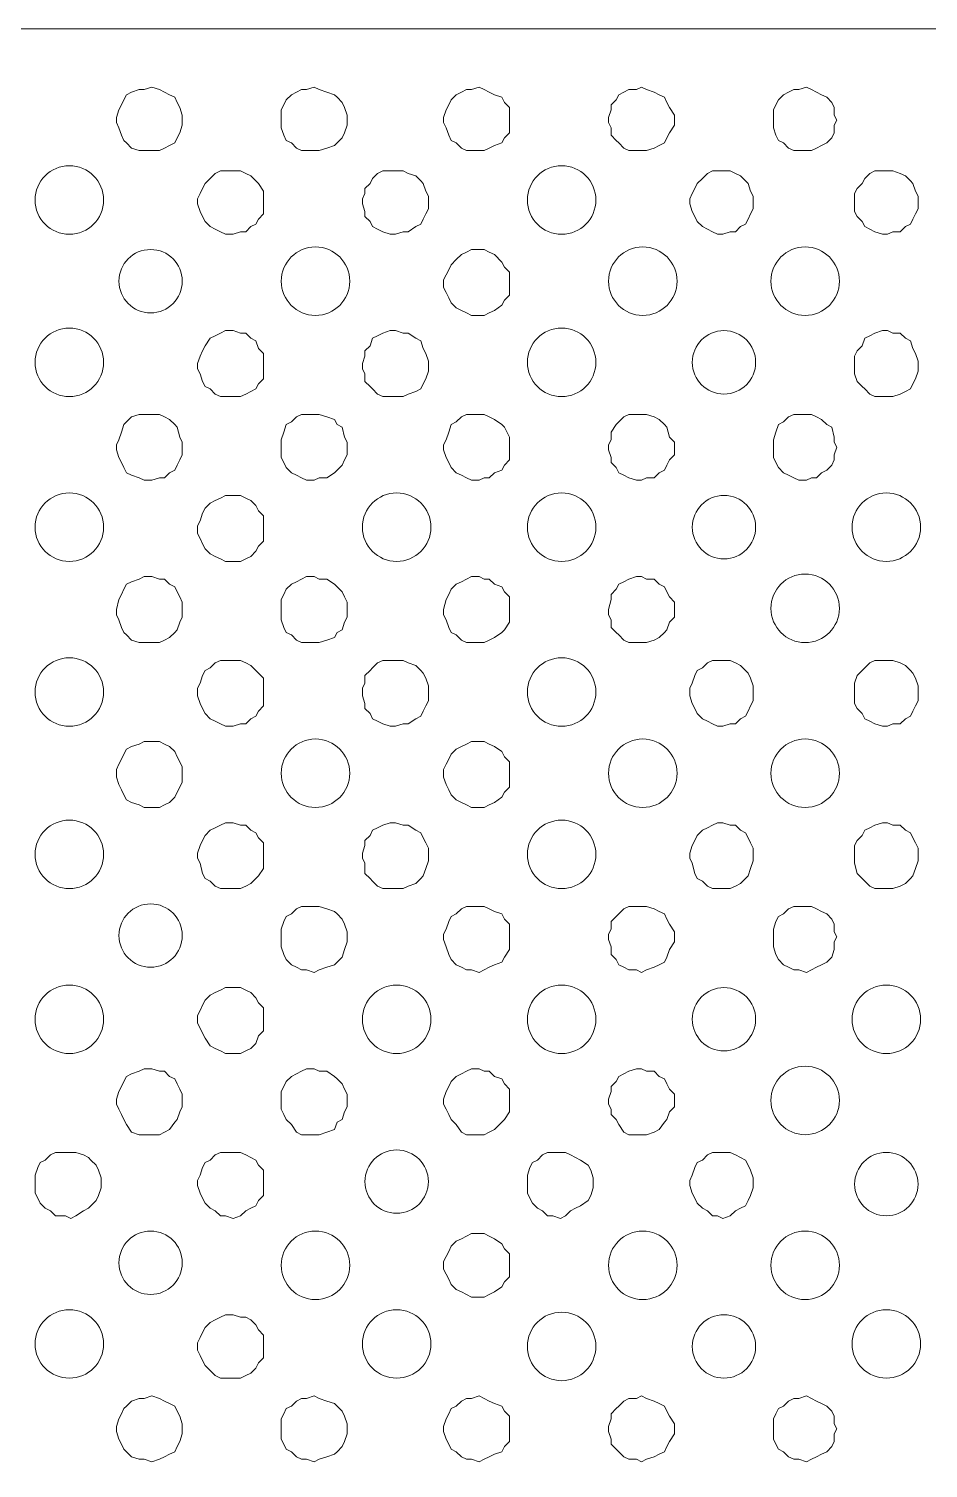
# Model space of a CAD drawing. Header units: inches. Extents: x 0.13 to 4.47, y 0.19 to 3.07.
# Drawn here: x 0.7766 to 0.9412, y 1.0475 to 1.311 of the extents above; entities that cross this region are included whole.
import ezdxf

# ---------------------------------------------------------------- set-up
doc = ezdxf.new("R2010")
doc.units = ezdxf.units.IN
doc.header["$MEASUREMENT"] = 0
doc.layers.add('PDF_PDF5_PDF12_PDF11_PROYECCION 2', color=7, linetype='Continuous')

msp = doc.modelspace()

# ---------------------------------------------------------------- linework, layer by layer
at = {"layer": 'PDF_PDF5_PDF12_PDF11_PROYECCION 2', "lineweight": 5}
for points in [[(0.45589, 1.311), (1.66425, 1.311), (1.66425, 1.00682), (0.45589, 1.00682)], [(0.80465, 1.29428), (0.80465, 1.29521), (0.80419, 1.2966), (0.80372, 1.29753), (0.80326, 1.29846), (0.80233, 1.29893), (0.8014, 1.29939), (0.80047, 1.29986), (0.79908, 1.30032), (0.79768, 1.29986), (0.79676, 1.29986), (0.79536, 1.29939), (0.79443, 1.29893), (0.79397, 1.298), (0.7935, 1.29707), (0.79304, 1.29614), (0.79258, 1.29475), (0.79258, 1.29382), (0.79304, 1.29289), (0.7935, 1.2915), (0.79397, 1.29057), (0.79443, 1.2901), (0.79536, 1.28917), (0.79676, 1.28871), (0.79768, 1.28871), (0.79908, 1.28871), (0.80047, 1.28871), (0.8014, 1.28917), (0.80233, 1.28964), (0.80326, 1.2901), (0.80372, 1.29103), (0.80419, 1.29196), (0.80465, 1.29335)], [(0.83484, 1.29428), (0.83484, 1.29521), (0.83437, 1.2966), (0.83391, 1.29753), (0.83298, 1.29846), (0.83251, 1.29893), (0.83112, 1.29939), (0.82973, 1.29986), (0.8288, 1.30032), (0.82741, 1.29986), (0.82648, 1.29986), (0.82555, 1.29939), (0.82462, 1.29893), (0.82369, 1.298), (0.82323, 1.29707), (0.82276, 1.29614), (0.82276, 1.29475), (0.82276, 1.29382), (0.82276, 1.29289), (0.82323, 1.2915), (0.82369, 1.29057), (0.82462, 1.2901), (0.82555, 1.28917), (0.82648, 1.28871), (0.82741, 1.28871), (0.8288, 1.28871), (0.82973, 1.28871), (0.83112, 1.28917), (0.83251, 1.28964), (0.83298, 1.2901), (0.83391, 1.29103), (0.83437, 1.29196), (0.83484, 1.29335)], [(0.86456, 1.29428), (0.86456, 1.29521), (0.86456, 1.2966), (0.86363, 1.29753), (0.86316, 1.29846), (0.86177, 1.29893), (0.86084, 1.29939), (0.85991, 1.29986), (0.85899, 1.30032), (0.85759, 1.29986), (0.85666, 1.29986), (0.85573, 1.29939), (0.85481, 1.29893), (0.85388, 1.298), (0.85341, 1.29707), (0.85295, 1.29614), (0.85248, 1.29475), (0.85248, 1.29382), (0.85295, 1.29289), (0.85341, 1.2915), (0.85388, 1.29057), (0.85481, 1.2901), (0.85573, 1.28917), (0.85666, 1.28871), (0.85759, 1.28871), (0.85899, 1.28871), (0.85991, 1.28871), (0.86084, 1.28917), (0.86177, 1.28964), (0.86316, 1.2901), (0.86363, 1.29103), (0.86456, 1.29196), (0.86456, 1.29335)], [(0.89474, 1.29428), (0.89474, 1.29521), (0.89382, 1.2966), (0.89335, 1.29753), (0.89289, 1.29846), (0.89196, 1.29893), (0.89103, 1.29939), (0.88964, 1.29986), (0.88871, 1.30032), (0.88778, 1.29986), (0.88638, 1.29986), (0.88546, 1.29939), (0.88453, 1.29893), (0.88406, 1.298), (0.88313, 1.29707), (0.88313, 1.29614), (0.88267, 1.29475), (0.88267, 1.29382), (0.88313, 1.29289), (0.88313, 1.2915), (0.88406, 1.29057), (0.88453, 1.2901), (0.88546, 1.28917), (0.88638, 1.28871), (0.88778, 1.28871), (0.88871, 1.28871), (0.88964, 1.28871), (0.89103, 1.28917), (0.89196, 1.28964), (0.89289, 1.2901), (0.89335, 1.29103), (0.89382, 1.29196), (0.89474, 1.29335)], [(0.92447, 1.29428), (0.924, 1.29521), (0.924, 1.2966), (0.92354, 1.29753), (0.92261, 1.29846), (0.92168, 1.29893), (0.92075, 1.29939), (0.91982, 1.29986), (0.91889, 1.30032), (0.9175, 1.29986), (0.91657, 1.29986), (0.91564, 1.29939), (0.91471, 1.29893), (0.91378, 1.298), (0.91332, 1.29707), (0.91286, 1.29614), (0.91286, 1.29475), (0.91286, 1.29382), (0.91286, 1.29289), (0.91332, 1.2915), (0.91378, 1.29057), (0.91471, 1.2901), (0.91564, 1.28917), (0.91657, 1.28871), (0.9175, 1.28871), (0.91889, 1.28871), (0.91982, 1.28871), (0.92075, 1.28917), (0.92168, 1.28964), (0.92261, 1.2901), (0.92354, 1.29103), (0.924, 1.29196), (0.924, 1.29335)], [(0.81951, 1.27942), (0.81951, 1.28035), (0.81951, 1.28128), (0.81858, 1.28267), (0.81812, 1.28314), (0.81719, 1.28407), (0.81626, 1.28453), (0.81533, 1.28499), (0.81394, 1.28499), (0.81255, 1.28499), (0.81162, 1.28499), (0.81069, 1.28453), (0.80976, 1.2836), (0.80883, 1.28267), (0.80837, 1.28174), (0.8079, 1.28082), (0.80744, 1.27989), (0.80744, 1.27896), (0.8079, 1.27756), (0.80837, 1.27664), (0.80883, 1.27571), (0.80976, 1.27478), (0.81069, 1.27431), (0.81162, 1.27385), (0.81255, 1.27338), (0.81394, 1.27338), (0.81533, 1.27385), (0.81626, 1.27385), (0.81719, 1.27478), (0.81812, 1.27524), (0.81858, 1.27617), (0.81951, 1.2771), (0.81951, 1.27803)], [(0.8497, 1.27942), (0.8497, 1.28035), (0.84923, 1.28128), (0.84877, 1.28267), (0.8483, 1.28314), (0.84738, 1.28407), (0.84598, 1.28453), (0.84505, 1.28499), (0.84366, 1.28499), (0.84273, 1.28499), (0.84134, 1.28499), (0.84041, 1.28453), (0.83948, 1.2836), (0.83902, 1.28267), (0.83809, 1.28174), (0.83809, 1.28082), (0.83762, 1.27989), (0.83762, 1.27896), (0.83809, 1.27756), (0.83809, 1.27664), (0.83902, 1.27571), (0.83948, 1.27478), (0.84041, 1.27431), (0.84134, 1.27385), (0.84273, 1.27338), (0.84366, 1.27338), (0.84505, 1.27385), (0.84598, 1.27385), (0.84738, 1.27478), (0.8483, 1.27524), (0.84877, 1.27617), (0.84923, 1.2771), (0.8497, 1.27803)], [(0.90914, 1.27942), (0.90914, 1.28035), (0.90868, 1.28128), (0.90821, 1.28267), (0.90775, 1.28314), (0.90682, 1.28407), (0.90589, 1.28453), (0.90496, 1.28499), (0.90357, 1.28499), (0.90264, 1.28499), (0.90171, 1.28499), (0.90078, 1.28453), (0.89985, 1.2836), (0.89892, 1.28267), (0.89846, 1.28174), (0.89799, 1.28082), (0.89753, 1.27989), (0.89753, 1.27896), (0.89799, 1.27756), (0.89846, 1.27664), (0.89892, 1.27571), (0.89985, 1.27478), (0.90078, 1.27431), (0.90171, 1.27385), (0.90264, 1.27338), (0.90357, 1.27338), (0.90496, 1.27385), (0.90589, 1.27385), (0.90682, 1.27478), (0.90775, 1.27524), (0.90821, 1.27617), (0.90868, 1.2771), (0.90914, 1.27803)], [(0.93933, 1.27942), (0.93933, 1.28035), (0.93886, 1.28128), (0.9384, 1.28267), (0.93793, 1.28314), (0.937, 1.28407), (0.93608, 1.28453), (0.93468, 1.28499), (0.93375, 1.28499), (0.93282, 1.28499), (0.93143, 1.28499), (0.9305, 1.28453), (0.92957, 1.2836), (0.92911, 1.28267), (0.92818, 1.28174), (0.92772, 1.28082), (0.92772, 1.27989), (0.92772, 1.27896), (0.92772, 1.27756), (0.92818, 1.27664), (0.92911, 1.27571), (0.92957, 1.27478), (0.9305, 1.27431), (0.93143, 1.27385), (0.93282, 1.27338), (0.93375, 1.27338), (0.93468, 1.27385), (0.93608, 1.27385), (0.937, 1.27478), (0.93793, 1.27524), (0.9384, 1.27617), (0.93886, 1.2771), (0.93933, 1.27803)], [(0.86456, 1.2641), (0.86456, 1.26549), (0.86456, 1.26642), (0.86363, 1.26735), (0.86316, 1.26828), (0.86177, 1.26967), (0.86084, 1.27013), (0.85991, 1.2706), (0.85899, 1.2706), (0.85759, 1.2706), (0.85666, 1.27013), (0.85573, 1.26967), (0.85481, 1.26874), (0.85388, 1.26781), (0.85341, 1.26688), (0.85295, 1.26595), (0.85248, 1.26503), (0.85248, 1.26363), (0.85295, 1.2627), (0.85341, 1.26177), (0.85388, 1.26085), (0.85481, 1.25992), (0.85573, 1.25945), (0.85666, 1.25899), (0.85759, 1.25852), (0.85899, 1.25852), (0.85991, 1.25852), (0.86084, 1.25899), (0.86177, 1.25945), (0.86316, 1.26038), (0.86363, 1.26131), (0.86456, 1.26224), (0.86456, 1.26317)], [(0.81951, 1.24924), (0.81951, 1.25016), (0.81951, 1.25156), (0.81858, 1.25249), (0.81812, 1.25388), (0.81719, 1.25434), (0.81626, 1.25527), (0.81533, 1.25527), (0.81394, 1.25574), (0.81255, 1.25574), (0.81162, 1.25527), (0.81069, 1.25481), (0.80976, 1.25434), (0.80883, 1.25295), (0.80837, 1.25202), (0.8079, 1.25109), (0.80744, 1.2497), (0.80744, 1.24877), (0.8079, 1.24784), (0.80837, 1.24645), (0.80883, 1.24552), (0.80976, 1.24506), (0.81069, 1.24413), (0.81162, 1.24366), (0.81255, 1.24366), (0.81394, 1.24366), (0.81533, 1.24366), (0.81626, 1.24413), (0.81719, 1.24459), (0.81812, 1.24506), (0.81858, 1.24599), (0.81951, 1.24691), (0.81951, 1.24831)], [(0.8497, 1.24924), (0.8497, 1.25016), (0.84923, 1.25156), (0.84877, 1.25249), (0.8483, 1.25388), (0.84738, 1.25434), (0.84598, 1.25527), (0.84505, 1.25527), (0.84366, 1.25574), (0.84273, 1.25574), (0.84134, 1.25527), (0.84041, 1.25481), (0.83948, 1.25434), (0.83902, 1.25295), (0.83809, 1.25202), (0.83809, 1.25109), (0.83762, 1.2497), (0.83762, 1.24877), (0.83809, 1.24784), (0.83809, 1.24645), (0.83902, 1.24552), (0.83948, 1.24506), (0.84041, 1.24413), (0.84134, 1.24366), (0.84273, 1.24366), (0.84366, 1.24366), (0.84505, 1.24366), (0.84598, 1.24413), (0.84738, 1.24459), (0.8483, 1.24506), (0.84877, 1.24599), (0.84923, 1.24691), (0.8497, 1.24831)], [(0.93933, 1.24924), (0.93933, 1.25016), (0.93886, 1.25156), (0.9384, 1.25249), (0.93793, 1.25388), (0.937, 1.25434), (0.93608, 1.25527), (0.93468, 1.25527), (0.93375, 1.25574), (0.93282, 1.25574), (0.93143, 1.25527), (0.9305, 1.25481), (0.92957, 1.25434), (0.92911, 1.25295), (0.92818, 1.25202), (0.92772, 1.25109), (0.92772, 1.2497), (0.92772, 1.24877), (0.92772, 1.24784), (0.92818, 1.24645), (0.92911, 1.24552), (0.92957, 1.24506), (0.9305, 1.24413), (0.93143, 1.24366), (0.93282, 1.24366), (0.93375, 1.24366), (0.93468, 1.24366), (0.93608, 1.24413), (0.937, 1.24459), (0.93793, 1.24506), (0.9384, 1.24599), (0.93886, 1.24691), (0.93933, 1.24831)], [(0.80465, 1.23438), (0.80465, 1.2353), (0.80419, 1.23623), (0.80372, 1.23809), (0.80326, 1.23855), (0.80233, 1.23948), (0.8014, 1.23995), (0.80047, 1.24041), (0.79908, 1.24041), (0.79768, 1.24041), (0.79676, 1.24041), (0.79536, 1.23995), (0.79443, 1.23902), (0.79397, 1.23855), (0.7935, 1.23716), (0.79304, 1.23577), (0.79258, 1.23484), (0.79258, 1.23391), (0.79304, 1.23252), (0.7935, 1.23159), (0.79397, 1.23066), (0.79443, 1.22973), (0.79536, 1.22927), (0.79676, 1.2288), (0.79768, 1.22834), (0.79908, 1.22834), (0.80047, 1.2288), (0.8014, 1.2288), (0.80233, 1.22973), (0.80326, 1.2302), (0.80372, 1.23112), (0.80419, 1.23205), (0.80465, 1.23298)], [(0.83484, 1.23438), (0.83484, 1.2353), (0.83437, 1.23623), (0.83391, 1.23809), (0.83298, 1.23855), (0.83251, 1.23948), (0.83112, 1.23995), (0.82973, 1.24041), (0.8288, 1.24041), (0.82741, 1.24041), (0.82648, 1.24041), (0.82555, 1.23995), (0.82462, 1.23902), (0.82369, 1.23855), (0.82323, 1.23716), (0.82276, 1.23577), (0.82276, 1.23484), (0.82276, 1.23391), (0.82276, 1.23252), (0.82323, 1.23159), (0.82369, 1.23066), (0.82462, 1.22973), (0.82555, 1.22927), (0.82648, 1.2288), (0.82741, 1.22834), (0.8288, 1.22834), (0.82973, 1.2288), (0.83112, 1.2288), (0.83251, 1.22973), (0.83298, 1.2302), (0.83391, 1.23112), (0.83437, 1.23205), (0.83484, 1.23298)], [(0.86456, 1.23438), (0.86456, 1.2353), (0.86456, 1.23623), (0.86363, 1.23809), (0.86316, 1.23855), (0.86177, 1.23948), (0.86084, 1.23995), (0.85991, 1.24041), (0.85899, 1.24041), (0.85759, 1.24041), (0.85666, 1.24041), (0.85573, 1.23995), (0.85481, 1.23902), (0.85388, 1.23855), (0.85341, 1.23716), (0.85295, 1.23577), (0.85248, 1.23484), (0.85248, 1.23391), (0.85295, 1.23252), (0.85341, 1.23159), (0.85388, 1.23066), (0.85481, 1.22973), (0.85573, 1.22927), (0.85666, 1.2288), (0.85759, 1.22834), (0.85899, 1.22834), (0.85991, 1.2288), (0.86084, 1.2288), (0.86177, 1.22973), (0.86316, 1.2302), (0.86363, 1.23112), (0.86456, 1.23205), (0.86456, 1.23298)], [(0.89474, 1.23438), (0.89474, 1.2353), (0.89382, 1.23623), (0.89335, 1.23809), (0.89289, 1.23855), (0.89196, 1.23948), (0.89103, 1.23995), (0.88964, 1.24041), (0.88871, 1.24041), (0.88778, 1.24041), (0.88638, 1.24041), (0.88546, 1.23995), (0.88453, 1.23902), (0.88406, 1.23855), (0.88313, 1.23716), (0.88313, 1.23577), (0.88267, 1.23484), (0.88267, 1.23391), (0.88313, 1.23252), (0.88313, 1.23159), (0.88406, 1.23066), (0.88453, 1.22973), (0.88546, 1.22927), (0.88638, 1.2288), (0.88778, 1.22834), (0.88871, 1.22834), (0.88964, 1.2288), (0.89103, 1.2288), (0.89196, 1.22973), (0.89289, 1.2302), (0.89335, 1.23112), (0.89382, 1.23205), (0.89474, 1.23298)], [(0.92447, 1.23438), (0.924, 1.2353), (0.924, 1.23623), (0.92354, 1.23809), (0.92261, 1.23855), (0.92168, 1.23948), (0.92075, 1.23995), (0.91982, 1.24041), (0.91889, 1.24041), (0.9175, 1.24041), (0.91657, 1.24041), (0.91564, 1.23995), (0.91471, 1.23902), (0.91378, 1.23855), (0.91332, 1.23716), (0.91286, 1.23577), (0.91286, 1.23484), (0.91286, 1.23391), (0.91286, 1.23252), (0.91332, 1.23159), (0.91378, 1.23066), (0.91471, 1.22973), (0.91564, 1.22927), (0.91657, 1.2288), (0.9175, 1.22834), (0.91889, 1.22834), (0.91982, 1.2288), (0.92075, 1.2288), (0.92168, 1.22973), (0.92261, 1.2302), (0.92354, 1.23112), (0.924, 1.23205), (0.924, 1.23298)], [(0.81951, 1.21905), (0.81951, 1.22044), (0.81951, 1.22184), (0.81858, 1.22277), (0.81812, 1.22369), (0.81719, 1.22462), (0.81626, 1.22509), (0.81533, 1.22555), (0.81394, 1.22555), (0.81255, 1.22555), (0.81162, 1.22509), (0.81069, 1.22462), (0.80976, 1.22416), (0.80883, 1.22323), (0.80837, 1.2223), (0.8079, 1.22091), (0.80744, 1.21998), (0.80744, 1.21859), (0.8079, 1.21766), (0.80837, 1.21673), (0.80883, 1.2158), (0.80976, 1.21487), (0.81069, 1.21441), (0.81162, 1.21394), (0.81255, 1.21348), (0.81394, 1.21348), (0.81533, 1.21348), (0.81626, 1.21394), (0.81719, 1.21441), (0.81812, 1.21533), (0.81858, 1.21626), (0.81951, 1.21719), (0.81951, 1.21812)], [(0.80465, 1.20419), (0.80465, 1.20605), (0.80419, 1.20698), (0.80372, 1.2079), (0.80326, 1.20883), (0.80233, 1.2093), (0.8014, 1.21023), (0.80047, 1.21023), (0.79908, 1.21069), (0.79768, 1.21069), (0.79676, 1.21023), (0.79536, 1.20976), (0.79443, 1.2093), (0.79397, 1.20837), (0.7935, 1.20744), (0.79304, 1.20651), (0.79258, 1.20465), (0.79258, 1.20372), (0.79304, 1.2028), (0.7935, 1.2014), (0.79397, 1.20047), (0.79443, 1.20001), (0.79536, 1.19908), (0.79676, 1.19862), (0.79768, 1.19862), (0.79908, 1.19862), (0.80047, 1.19862), (0.8014, 1.19908), (0.80233, 1.19955), (0.80326, 1.20047), (0.80372, 1.20094), (0.80419, 1.20233), (0.80465, 1.20326)], [(0.83484, 1.20419), (0.83484, 1.20605), (0.83437, 1.20698), (0.83391, 1.2079), (0.83298, 1.20883), (0.83251, 1.2093), (0.83112, 1.21023), (0.82973, 1.21023), (0.8288, 1.21069), (0.82741, 1.21069), (0.82648, 1.21023), (0.82555, 1.20976), (0.82462, 1.2093), (0.82369, 1.20837), (0.82323, 1.20744), (0.82276, 1.20651), (0.82276, 1.20465), (0.82276, 1.20372), (0.82276, 1.2028), (0.82323, 1.2014), (0.82369, 1.20047), (0.82462, 1.20001), (0.82555, 1.19908), (0.82648, 1.19862), (0.82741, 1.19862), (0.8288, 1.19862), (0.82973, 1.19862), (0.83112, 1.19908), (0.83251, 1.19955), (0.83298, 1.20047), (0.83391, 1.20094), (0.83437, 1.20233), (0.83484, 1.20326)], [(0.86456, 1.20419), (0.86456, 1.20605), (0.86456, 1.20698), (0.86363, 1.2079), (0.86316, 1.20883), (0.86177, 1.2093), (0.86084, 1.21023), (0.85991, 1.21023), (0.85899, 1.21069), (0.85759, 1.21069), (0.85666, 1.21023), (0.85573, 1.20976), (0.85481, 1.2093), (0.85388, 1.20837), (0.85341, 1.20744), (0.85295, 1.20651), (0.85248, 1.20465), (0.85248, 1.20372), (0.85295, 1.2028), (0.85341, 1.2014), (0.85388, 1.20047), (0.85481, 1.20001), (0.85573, 1.19908), (0.85666, 1.19862), (0.85759, 1.19862), (0.85899, 1.19862), (0.85991, 1.19862), (0.86084, 1.19908), (0.86177, 1.19955), (0.86316, 1.20047), (0.86363, 1.20094), (0.86456, 1.20233), (0.86456, 1.20326)], [(0.89474, 1.20419), (0.89474, 1.20605), (0.89382, 1.20698), (0.89335, 1.2079), (0.89289, 1.20883), (0.89196, 1.2093), (0.89103, 1.21023), (0.88964, 1.21023), (0.88871, 1.21069), (0.88778, 1.21069), (0.88638, 1.21023), (0.88546, 1.20976), (0.88453, 1.2093), (0.88406, 1.20837), (0.88313, 1.20744), (0.88313, 1.20651), (0.88267, 1.20465), (0.88267, 1.20372), (0.88313, 1.2028), (0.88313, 1.2014), (0.88406, 1.20047), (0.88453, 1.20001), (0.88546, 1.19908), (0.88638, 1.19862), (0.88778, 1.19862), (0.88871, 1.19862), (0.88964, 1.19862), (0.89103, 1.19908), (0.89196, 1.19955), (0.89289, 1.20047), (0.89335, 1.20094), (0.89382, 1.20233), (0.89474, 1.20326)], [(0.81951, 1.18933), (0.81951, 1.19072), (0.81951, 1.19211), (0.81858, 1.19304), (0.81812, 1.19351), (0.81719, 1.19444), (0.81626, 1.1949), (0.81533, 1.19537), (0.81394, 1.19537), (0.81255, 1.19537), (0.81162, 1.19537), (0.81069, 1.1949), (0.80976, 1.19397), (0.80883, 1.19351), (0.80837, 1.19258), (0.8079, 1.19119), (0.80744, 1.19026), (0.80744, 1.18886), (0.8079, 1.18747), (0.80837, 1.18654), (0.80883, 1.18561), (0.80976, 1.18468), (0.81069, 1.18422), (0.81162, 1.18376), (0.81255, 1.18329), (0.81394, 1.18329), (0.81533, 1.18376), (0.81626, 1.18376), (0.81719, 1.18468), (0.81812, 1.18515), (0.81858, 1.18608), (0.81951, 1.18701), (0.81951, 1.18794)], [(0.8497, 1.18933), (0.8497, 1.19072), (0.84923, 1.19211), (0.84877, 1.19304), (0.8483, 1.19351), (0.84738, 1.19444), (0.84598, 1.1949), (0.84505, 1.19537), (0.84366, 1.19537), (0.84273, 1.19537), (0.84134, 1.19537), (0.84041, 1.1949), (0.83948, 1.19397), (0.83902, 1.19351), (0.83809, 1.19258), (0.83809, 1.19119), (0.83762, 1.19026), (0.83762, 1.18886), (0.83809, 1.18747), (0.83809, 1.18654), (0.83902, 1.18561), (0.83948, 1.18468), (0.84041, 1.18422), (0.84134, 1.18376), (0.84273, 1.18329), (0.84366, 1.18329), (0.84505, 1.18376), (0.84598, 1.18376), (0.84738, 1.18468), (0.8483, 1.18515), (0.84877, 1.18608), (0.84923, 1.18701), (0.8497, 1.18794)], [(0.90914, 1.18933), (0.90914, 1.19072), (0.90868, 1.19211), (0.90821, 1.19304), (0.90775, 1.19351), (0.90682, 1.19444), (0.90589, 1.1949), (0.90496, 1.19537), (0.90357, 1.19537), (0.90264, 1.19537), (0.90171, 1.19537), (0.90078, 1.1949), (0.89985, 1.19397), (0.89892, 1.19351), (0.89846, 1.19258), (0.89799, 1.19119), (0.89753, 1.19026), (0.89753, 1.18886), (0.89799, 1.18747), (0.89846, 1.18654), (0.89892, 1.18561), (0.89985, 1.18468), (0.90078, 1.18422), (0.90171, 1.18376), (0.90264, 1.18329), (0.90357, 1.18329), (0.90496, 1.18376), (0.90589, 1.18376), (0.90682, 1.18468), (0.90775, 1.18515), (0.90821, 1.18608), (0.90868, 1.18701), (0.90914, 1.18794)], [(0.93933, 1.18933), (0.93933, 1.19072), (0.93886, 1.19211), (0.9384, 1.19304), (0.93793, 1.19351), (0.937, 1.19444), (0.93608, 1.1949), (0.93468, 1.19537), (0.93375, 1.19537), (0.93282, 1.19537), (0.93143, 1.19537), (0.9305, 1.1949), (0.92957, 1.19397), (0.92911, 1.19351), (0.92818, 1.19258), (0.92772, 1.19119), (0.92772, 1.19026), (0.92772, 1.18886), (0.92772, 1.18747), (0.92818, 1.18654), (0.92911, 1.18561), (0.92957, 1.18468), (0.9305, 1.18422), (0.93143, 1.18376), (0.93282, 1.18329), (0.93375, 1.18329), (0.93468, 1.18376), (0.93608, 1.18376), (0.937, 1.18468), (0.93793, 1.18515), (0.9384, 1.18608), (0.93886, 1.18701), (0.93933, 1.18794)], [(0.80465, 1.17493), (0.80465, 1.17586), (0.80419, 1.17679), (0.80372, 1.17772), (0.80326, 1.17865), (0.80233, 1.17958), (0.8014, 1.18004), (0.80047, 1.1805), (0.79908, 1.1805), (0.79768, 1.1805), (0.79676, 1.18004), (0.79536, 1.17958), (0.79443, 1.17911), (0.79397, 1.17818), (0.7935, 1.17725), (0.79304, 1.17633), (0.79258, 1.1754), (0.79258, 1.174), (0.79304, 1.17261), (0.7935, 1.17168), (0.79397, 1.17075), (0.79443, 1.16982), (0.79536, 1.16936), (0.79676, 1.16889), (0.79768, 1.16843), (0.79908, 1.16843), (0.80047, 1.16843), (0.8014, 1.16889), (0.80233, 1.16936), (0.80326, 1.17029), (0.80372, 1.17122), (0.80419, 1.17215), (0.80465, 1.17307)], [(0.86456, 1.17493), (0.86456, 1.17586), (0.86456, 1.17679), (0.86363, 1.17772), (0.86316, 1.17865), (0.86177, 1.17958), (0.86084, 1.18004), (0.85991, 1.1805), (0.85899, 1.1805), (0.85759, 1.1805), (0.85666, 1.18004), (0.85573, 1.17958), (0.85481, 1.17911), (0.85388, 1.17818), (0.85341, 1.17725), (0.85295, 1.17633), (0.85248, 1.1754), (0.85248, 1.174), (0.85295, 1.17261), (0.85341, 1.17168), (0.85388, 1.17075), (0.85481, 1.16982), (0.85573, 1.16936), (0.85666, 1.16889), (0.85759, 1.16843), (0.85899, 1.16843), (0.85991, 1.16843), (0.86084, 1.16889), (0.86177, 1.16936), (0.86316, 1.17029), (0.86363, 1.17122), (0.86456, 1.17215), (0.86456, 1.17307)], [(0.81951, 1.15961), (0.81951, 1.161), (0.81951, 1.16193), (0.81858, 1.16286), (0.81812, 1.16379), (0.81719, 1.16425), (0.81626, 1.16518), (0.81533, 1.16518), (0.81394, 1.16564), (0.81255, 1.16564), (0.81162, 1.16518), (0.81069, 1.16472), (0.80976, 1.16425), (0.80883, 1.16332), (0.80837, 1.16239), (0.8079, 1.16146), (0.80744, 1.16007), (0.80744, 1.15914), (0.8079, 1.15821), (0.80837, 1.15636), (0.80883, 1.15543), (0.80976, 1.15496), (0.81069, 1.15403), (0.81162, 1.15357), (0.81255, 1.15357), (0.81394, 1.15357), (0.81533, 1.15357), (0.81626, 1.15403), (0.81719, 1.1545), (0.81812, 1.15543), (0.81858, 1.15589), (0.81951, 1.15728), (0.81951, 1.15868)], [(0.8497, 1.15961), (0.8497, 1.161), (0.84923, 1.16193), (0.84877, 1.16286), (0.8483, 1.16379), (0.84738, 1.16425), (0.84598, 1.16518), (0.84505, 1.16518), (0.84366, 1.16564), (0.84273, 1.16564), (0.84134, 1.16518), (0.84041, 1.16472), (0.83948, 1.16425), (0.83902, 1.16332), (0.83809, 1.16239), (0.83809, 1.16146), (0.83762, 1.16007), (0.83762, 1.15914), (0.83809, 1.15821), (0.83809, 1.15636), (0.83902, 1.15543), (0.83948, 1.15496), (0.84041, 1.15403), (0.84134, 1.15357), (0.84273, 1.15357), (0.84366, 1.15357), (0.84505, 1.15357), (0.84598, 1.15403), (0.84738, 1.1545), (0.8483, 1.15543), (0.84877, 1.15589), (0.84923, 1.15728), (0.8497, 1.15868)], [(0.90914, 1.15961), (0.90914, 1.161), (0.90868, 1.16193), (0.90821, 1.16286), (0.90775, 1.16379), (0.90682, 1.16425), (0.90589, 1.16518), (0.90496, 1.16518), (0.90357, 1.16564), (0.90264, 1.16564), (0.90171, 1.16518), (0.90078, 1.16472), (0.89985, 1.16425), (0.89892, 1.16332), (0.89846, 1.16239), (0.89799, 1.16146), (0.89753, 1.16007), (0.89753, 1.15914), (0.89799, 1.15821), (0.89846, 1.15636), (0.89892, 1.15543), (0.89985, 1.15496), (0.90078, 1.15403), (0.90171, 1.15357), (0.90264, 1.15357), (0.90357, 1.15357), (0.90496, 1.15357), (0.90589, 1.15403), (0.90682, 1.1545), (0.90775, 1.15543), (0.90821, 1.15589), (0.90868, 1.15728), (0.90914, 1.15868)], [(0.93933, 1.15961), (0.93933, 1.161), (0.93886, 1.16193), (0.9384, 1.16286), (0.93793, 1.16379), (0.937, 1.16425), (0.93608, 1.16518), (0.93468, 1.16518), (0.93375, 1.16564), (0.93282, 1.16564), (0.93143, 1.16518), (0.9305, 1.16472), (0.92957, 1.16425), (0.92911, 1.16332), (0.92818, 1.16239), (0.92772, 1.16146), (0.92772, 1.16007), (0.92772, 1.15914), (0.92772, 1.15821), (0.92818, 1.15636), (0.92911, 1.15543), (0.92957, 1.15496), (0.9305, 1.15403), (0.93143, 1.15357), (0.93282, 1.15357), (0.93375, 1.15357), (0.93468, 1.15357), (0.93608, 1.15403), (0.937, 1.1545), (0.93793, 1.15543), (0.9384, 1.15589), (0.93886, 1.15728), (0.93933, 1.15868)], [(0.83484, 1.14475), (0.83484, 1.14567), (0.83437, 1.14707), (0.83391, 1.148), (0.83298, 1.14893), (0.83251, 1.14939), (0.83112, 1.14985), (0.82973, 1.15032), (0.8288, 1.15032), (0.82741, 1.15032), (0.82648, 1.15032), (0.82555, 1.14985), (0.82462, 1.14893), (0.82369, 1.14846), (0.82323, 1.14753), (0.82276, 1.14614), (0.82276, 1.14521), (0.82276, 1.14428), (0.82276, 1.14289), (0.82323, 1.1415), (0.82369, 1.14057), (0.82462, 1.13964), (0.82555, 1.13917), (0.82648, 1.13871), (0.82741, 1.13871), (0.8288, 1.13824), (0.82973, 1.13871), (0.83112, 1.13917), (0.83251, 1.13964), (0.83298, 1.1401), (0.83391, 1.14103), (0.83437, 1.14242), (0.83484, 1.14382)], [(0.86456, 1.14475), (0.86456, 1.14567), (0.86456, 1.14707), (0.86363, 1.148), (0.86316, 1.14893), (0.86177, 1.14939), (0.86084, 1.14985), (0.85991, 1.15032), (0.85899, 1.15032), (0.85759, 1.15032), (0.85666, 1.15032), (0.85573, 1.14985), (0.85481, 1.14893), (0.85388, 1.14846), (0.85341, 1.14753), (0.85295, 1.14614), (0.85248, 1.14521), (0.85248, 1.14428), (0.85295, 1.14289), (0.85341, 1.1415), (0.85388, 1.14057), (0.85481, 1.13964), (0.85573, 1.13917), (0.85666, 1.13871), (0.85759, 1.13871), (0.85899, 1.13824), (0.85991, 1.13871), (0.86084, 1.13917), (0.86177, 1.13964), (0.86316, 1.1401), (0.86363, 1.14103), (0.86456, 1.14242), (0.86456, 1.14382)], [(0.89474, 1.14475), (0.89474, 1.14567), (0.89382, 1.14707), (0.89335, 1.148), (0.89289, 1.14893), (0.89196, 1.14939), (0.89103, 1.14985), (0.88964, 1.15032), (0.88871, 1.15032), (0.88778, 1.15032), (0.88638, 1.15032), (0.88546, 1.14985), (0.88453, 1.14893), (0.88406, 1.14846), (0.88313, 1.14753), (0.88313, 1.14614), (0.88267, 1.14521), (0.88267, 1.14428), (0.88313, 1.14289), (0.88313, 1.1415), (0.88406, 1.14057), (0.88453, 1.13964), (0.88546, 1.13917), (0.88638, 1.13871), (0.88778, 1.13871), (0.88871, 1.13824), (0.88964, 1.13871), (0.89103, 1.13917), (0.89196, 1.13964), (0.89289, 1.1401), (0.89335, 1.14103), (0.89382, 1.14242), (0.89474, 1.14382)], [(0.92447, 1.14475), (0.924, 1.14567), (0.924, 1.14707), (0.92354, 1.148), (0.92261, 1.14893), (0.92168, 1.14939), (0.92075, 1.14985), (0.91982, 1.15032), (0.91889, 1.15032), (0.9175, 1.15032), (0.91657, 1.15032), (0.91564, 1.14985), (0.91471, 1.14893), (0.91378, 1.14846), (0.91332, 1.14753), (0.91286, 1.14614), (0.91286, 1.14521), (0.91286, 1.14428), (0.91286, 1.14289), (0.91332, 1.1415), (0.91378, 1.14057), (0.91471, 1.13964), (0.91564, 1.13917), (0.91657, 1.13871), (0.9175, 1.13871), (0.91889, 1.13824), (0.91982, 1.13871), (0.92075, 1.13917), (0.92168, 1.13964), (0.92261, 1.1401), (0.92354, 1.14103), (0.924, 1.14242), (0.924, 1.14382)], [(0.81951, 1.12989), (0.81951, 1.13081), (0.81951, 1.13174), (0.81858, 1.13267), (0.81812, 1.1336), (0.81719, 1.13453), (0.81626, 1.13499), (0.81533, 1.13546), (0.81394, 1.13546), (0.81255, 1.13546), (0.81162, 1.13499), (0.81069, 1.13453), (0.80976, 1.13406), (0.80883, 1.13314), (0.80837, 1.13221), (0.8079, 1.13128), (0.80744, 1.13035), (0.80744, 1.12896), (0.8079, 1.12803), (0.80837, 1.1271), (0.80883, 1.12617), (0.80976, 1.12478), (0.81069, 1.12431), (0.81162, 1.12385), (0.81255, 1.12338), (0.81394, 1.12338), (0.81533, 1.12338), (0.81626, 1.12385), (0.81719, 1.12431), (0.81812, 1.12524), (0.81858, 1.12663), (0.81951, 1.12756), (0.81951, 1.12849)], [(0.80465, 1.11456), (0.80465, 1.11595), (0.80419, 1.11688), (0.80372, 1.11781), (0.80326, 1.11874), (0.80233, 1.1192), (0.8014, 1.12013), (0.80047, 1.12013), (0.79908, 1.1206), (0.79768, 1.1206), (0.79676, 1.12013), (0.79536, 1.11967), (0.79443, 1.1192), (0.79397, 1.11828), (0.7935, 1.11735), (0.79304, 1.11642), (0.79258, 1.11502), (0.79258, 1.1141), (0.79304, 1.11317), (0.7935, 1.11224), (0.79397, 1.11131), (0.79443, 1.11038), (0.79536, 1.10899), (0.79676, 1.10852), (0.79768, 1.10852), (0.79908, 1.10852), (0.80047, 1.10852), (0.8014, 1.10899), (0.80233, 1.10945), (0.80326, 1.11084), (0.80372, 1.11131), (0.80419, 1.1127), (0.80465, 1.11363)], [(0.83484, 1.11456), (0.83484, 1.11595), (0.83437, 1.11688), (0.83391, 1.11781), (0.83298, 1.11874), (0.83251, 1.1192), (0.83112, 1.12013), (0.82973, 1.12013), (0.8288, 1.1206), (0.82741, 1.1206), (0.82648, 1.12013), (0.82555, 1.11967), (0.82462, 1.1192), (0.82369, 1.11828), (0.82323, 1.11735), (0.82276, 1.11642), (0.82276, 1.11502), (0.82276, 1.1141), (0.82276, 1.11317), (0.82323, 1.11224), (0.82369, 1.11131), (0.82462, 1.11038), (0.82555, 1.10899), (0.82648, 1.10852), (0.82741, 1.10852), (0.8288, 1.10852), (0.82973, 1.10852), (0.83112, 1.10899), (0.83251, 1.10945), (0.83298, 1.11084), (0.83391, 1.11131), (0.83437, 1.1127), (0.83484, 1.11363)], [(0.86456, 1.11456), (0.86456, 1.11595), (0.86456, 1.11688), (0.86363, 1.11781), (0.86316, 1.11874), (0.86177, 1.1192), (0.86084, 1.12013), (0.85991, 1.12013), (0.85899, 1.1206), (0.85759, 1.1206), (0.85666, 1.12013), (0.85573, 1.11967), (0.85481, 1.1192), (0.85388, 1.11828), (0.85341, 1.11735), (0.85295, 1.11642), (0.85248, 1.11502), (0.85248, 1.1141), (0.85295, 1.11317), (0.85341, 1.11224), (0.85388, 1.11131), (0.85481, 1.11038), (0.85573, 1.10899), (0.85666, 1.10852), (0.85759, 1.10852), (0.85899, 1.10852), (0.85991, 1.10852), (0.86084, 1.10899), (0.86177, 1.10945), (0.86316, 1.11084), (0.86363, 1.11131), (0.86456, 1.1127), (0.86456, 1.11363)], [(0.89474, 1.11456), (0.89474, 1.11595), (0.89382, 1.11688), (0.89335, 1.11781), (0.89289, 1.11874), (0.89196, 1.1192), (0.89103, 1.12013), (0.88964, 1.12013), (0.88871, 1.1206), (0.88778, 1.1206), (0.88638, 1.12013), (0.88546, 1.11967), (0.88453, 1.1192), (0.88406, 1.11828), (0.88313, 1.11735), (0.88313, 1.11642), (0.88267, 1.11502), (0.88267, 1.1141), (0.88313, 1.11317), (0.88313, 1.11224), (0.88406, 1.11131), (0.88453, 1.11038), (0.88546, 1.10899), (0.88638, 1.10852), (0.88778, 1.10852), (0.88871, 1.10852), (0.88964, 1.10852), (0.89103, 1.10899), (0.89196, 1.10945), (0.89289, 1.11084), (0.89335, 1.11131), (0.89382, 1.1127), (0.89474, 1.11363)], [(0.78979, 1.0997), (0.78979, 1.10063), (0.78933, 1.10202), (0.78886, 1.10295), (0.78793, 1.10388), (0.78747, 1.10434), (0.78654, 1.10481), (0.78515, 1.10527), (0.78422, 1.10527), (0.78329, 1.10527), (0.78143, 1.10527), (0.7805, 1.10481), (0.77957, 1.10388), (0.77864, 1.10341), (0.77818, 1.10249), (0.77772, 1.10109), (0.77772, 1.10016), (0.77772, 1.09923), (0.77772, 1.09784), (0.77818, 1.09691), (0.77864, 1.09598), (0.77957, 1.09506), (0.7805, 1.09459), (0.78143, 1.09366), (0.78329, 1.09366), (0.78422, 1.0932), (0.78515, 1.09366), (0.78654, 1.09459), (0.78747, 1.09506), (0.78793, 1.09552), (0.78886, 1.09645), (0.78933, 1.09738), (0.78979, 1.09877)], [(0.81951, 1.0997), (0.81951, 1.10063), (0.81951, 1.10202), (0.81858, 1.10295), (0.81812, 1.10388), (0.81719, 1.10434), (0.81626, 1.10481), (0.81533, 1.10527), (0.81394, 1.10527), (0.81255, 1.10527), (0.81162, 1.10527), (0.81069, 1.10481), (0.80976, 1.10388), (0.80883, 1.10341), (0.80837, 1.10249), (0.8079, 1.10109), (0.80744, 1.10016), (0.80744, 1.09923), (0.8079, 1.09784), (0.80837, 1.09691), (0.80883, 1.09598), (0.80976, 1.09506), (0.81069, 1.09459), (0.81162, 1.09366), (0.81255, 1.09366), (0.81394, 1.0932), (0.81533, 1.09366), (0.81626, 1.09459), (0.81719, 1.09506), (0.81812, 1.09552), (0.81858, 1.09645), (0.81951, 1.09738), (0.81951, 1.09877)], [(0.87988, 1.0997), (0.87988, 1.10063), (0.87942, 1.10202), (0.87895, 1.10295), (0.87756, 1.10388), (0.87663, 1.10434), (0.8757, 1.10481), (0.87477, 1.10527), (0.87385, 1.10527), (0.87245, 1.10527), (0.87152, 1.10527), (0.8706, 1.10481), (0.86967, 1.10388), (0.86874, 1.10341), (0.86827, 1.10249), (0.86781, 1.10109), (0.86781, 1.10016), (0.86781, 1.09923), (0.86781, 1.09784), (0.86827, 1.09691), (0.86874, 1.09598), (0.86967, 1.09506), (0.8706, 1.09459), (0.87152, 1.09366), (0.87245, 1.09366), (0.87385, 1.0932), (0.87477, 1.09366), (0.8757, 1.09459), (0.87663, 1.09506), (0.87756, 1.09552), (0.87895, 1.09645), (0.87942, 1.09738), (0.87988, 1.09877)], [(0.90914, 1.0997), (0.90914, 1.10063), (0.90868, 1.10202), (0.90821, 1.10295), (0.90775, 1.10388), (0.90682, 1.10434), (0.90589, 1.10481), (0.90496, 1.10527), (0.90357, 1.10527), (0.90264, 1.10527), (0.90171, 1.10527), (0.90078, 1.10481), (0.89985, 1.10388), (0.89892, 1.10341), (0.89846, 1.10249), (0.89799, 1.10109), (0.89753, 1.10016), (0.89753, 1.09923), (0.89799, 1.09784), (0.89846, 1.09691), (0.89892, 1.09598), (0.89985, 1.09506), (0.90078, 1.09459), (0.90171, 1.09366), (0.90264, 1.09366), (0.90357, 1.0932), (0.90496, 1.09366), (0.90589, 1.09459), (0.90682, 1.09506), (0.90775, 1.09552), (0.90821, 1.09645), (0.90868, 1.09738), (0.90914, 1.09877)], [(0.86456, 1.08484), (0.86456, 1.08577), (0.86456, 1.0867), (0.86363, 1.08762), (0.86316, 1.08855), (0.86177, 1.08948), (0.86084, 1.08995), (0.85991, 1.09041), (0.85899, 1.09041), (0.85759, 1.09041), (0.85666, 1.08995), (0.85573, 1.08948), (0.85481, 1.08902), (0.85388, 1.08809), (0.85341, 1.08716), (0.85295, 1.08623), (0.85248, 1.0853), (0.85248, 1.08391), (0.85295, 1.08298), (0.85341, 1.08205), (0.85388, 1.08112), (0.85481, 1.08019), (0.85573, 1.07973), (0.85666, 1.07927), (0.85759, 1.0788), (0.85899, 1.0788), (0.85991, 1.0788), (0.86084, 1.07927), (0.86177, 1.07973), (0.86316, 1.08066), (0.86363, 1.08159), (0.86456, 1.08252), (0.86456, 1.08345)], [(0.81951, 1.06951), (0.81951, 1.07091), (0.81951, 1.07184), (0.81858, 1.07276), (0.81812, 1.07369), (0.81719, 1.07462), (0.81626, 1.07509), (0.81533, 1.07509), (0.81394, 1.07555), (0.81255, 1.07555), (0.81162, 1.07509), (0.81069, 1.07462), (0.80976, 1.07416), (0.80883, 1.07323), (0.80837, 1.0723), (0.8079, 1.07137), (0.80744, 1.07044), (0.80744, 1.06905), (0.8079, 1.06812), (0.80837, 1.06719), (0.80883, 1.06626), (0.80976, 1.06533), (0.81069, 1.0644), (0.81162, 1.06394), (0.81255, 1.06394), (0.81394, 1.06394), (0.81533, 1.06394), (0.81626, 1.0644), (0.81719, 1.06487), (0.81812, 1.0658), (0.81858, 1.06673), (0.81951, 1.06766), (0.81951, 1.06858)], [(0.80465, 1.05465), (0.80465, 1.05558), (0.80419, 1.05697), (0.80372, 1.0579), (0.80326, 1.05883), (0.80233, 1.0593), (0.8014, 1.05976), (0.80047, 1.06023), (0.79908, 1.06069), (0.79768, 1.06023), (0.79676, 1.06023), (0.79536, 1.05976), (0.79443, 1.05883), (0.79397, 1.05837), (0.7935, 1.05744), (0.79304, 1.05651), (0.79258, 1.05512), (0.79258, 1.05419), (0.79304, 1.05279), (0.7935, 1.05187), (0.79397, 1.05094), (0.79443, 1.05047), (0.79536, 1.04954), (0.79676, 1.04908), (0.79768, 1.04908), (0.79908, 1.04862), (0.80047, 1.04908), (0.8014, 1.04954), (0.80233, 1.05001), (0.80326, 1.05047), (0.80372, 1.0514), (0.80419, 1.05233), (0.80465, 1.05372)], [(0.83484, 1.05465), (0.83484, 1.05558), (0.83437, 1.05697), (0.83391, 1.0579), (0.83298, 1.05883), (0.83251, 1.0593), (0.83112, 1.05976), (0.82973, 1.06023), (0.8288, 1.06069), (0.82741, 1.06023), (0.82648, 1.06023), (0.82555, 1.05976), (0.82462, 1.05883), (0.82369, 1.05837), (0.82323, 1.05744), (0.82276, 1.05651), (0.82276, 1.05512), (0.82276, 1.05419), (0.82276, 1.05279), (0.82323, 1.05187), (0.82369, 1.05094), (0.82462, 1.05047), (0.82555, 1.04954), (0.82648, 1.04908), (0.82741, 1.04908), (0.8288, 1.04862), (0.82973, 1.04908), (0.83112, 1.04954), (0.83251, 1.05001), (0.83298, 1.05047), (0.83391, 1.0514), (0.83437, 1.05233), (0.83484, 1.05372)], [(0.86456, 1.05465), (0.86456, 1.05558), (0.86456, 1.05697), (0.86363, 1.0579), (0.86316, 1.05883), (0.86177, 1.0593), (0.86084, 1.05976), (0.85991, 1.06023), (0.85899, 1.06069), (0.85759, 1.06023), (0.85666, 1.06023), (0.85573, 1.05976), (0.85481, 1.05883), (0.85388, 1.05837), (0.85341, 1.05744), (0.85295, 1.05651), (0.85248, 1.05512), (0.85248, 1.05419), (0.85295, 1.05279), (0.85341, 1.05187), (0.85388, 1.05094), (0.85481, 1.05047), (0.85573, 1.04954), (0.85666, 1.04908), (0.85759, 1.04908), (0.85899, 1.04862), (0.85991, 1.04908), (0.86084, 1.04954), (0.86177, 1.05001), (0.86316, 1.05047), (0.86363, 1.0514), (0.86456, 1.05233), (0.86456, 1.05372)], [(0.89474, 1.05465), (0.89474, 1.05558), (0.89382, 1.05697), (0.89335, 1.0579), (0.89289, 1.05883), (0.89196, 1.0593), (0.89103, 1.05976), (0.88964, 1.06023), (0.88871, 1.06069), (0.88778, 1.06023), (0.88638, 1.06023), (0.88546, 1.05976), (0.88453, 1.05883), (0.88406, 1.05837), (0.88313, 1.05744), (0.88313, 1.05651), (0.88267, 1.05512), (0.88267, 1.05419), (0.88313, 1.05279), (0.88313, 1.05187), (0.88406, 1.05094), (0.88453, 1.05047), (0.88546, 1.04954), (0.88638, 1.04908), (0.88778, 1.04908), (0.88871, 1.04862), (0.88964, 1.04908), (0.89103, 1.04954), (0.89196, 1.05001), (0.89289, 1.05047), (0.89335, 1.0514), (0.89382, 1.05233), (0.89474, 1.05372)], [(0.92447, 1.05465), (0.924, 1.05558), (0.924, 1.05697), (0.92354, 1.0579), (0.92261, 1.05883), (0.92168, 1.0593), (0.92075, 1.05976), (0.91982, 1.06023), (0.91889, 1.06069), (0.9175, 1.06023), (0.91657, 1.06023), (0.91564, 1.05976), (0.91471, 1.05883), (0.91378, 1.05837), (0.91332, 1.05744), (0.91286, 1.05651), (0.91286, 1.05512), (0.91286, 1.05419), (0.91286, 1.05279), (0.91332, 1.05187), (0.91378, 1.05094), (0.91471, 1.05047), (0.91564, 1.04954), (0.91657, 1.04908), (0.9175, 1.04908), (0.91889, 1.04862), (0.91982, 1.04908), (0.92075, 1.04954), (0.92168, 1.05001), (0.92261, 1.05047), (0.92354, 1.0514), (0.924, 1.05233), (0.924, 1.05372)]]:
    msp.add_lwpolyline(points, close=True, dxfattribs=at)
for centre, radius in [((0.78398, 1.27965), 0.00627), ((0.87408, 1.27965), 0.00627), ((0.79885, 1.26479), 0.0058), ((0.82903, 1.26479), 0.00627), ((0.88894, 1.26479), 0.00627), ((0.91866, 1.26479), 0.00627), ((0.78398, 1.24993), 0.00627), ((0.87408, 1.24993), 0.00627), ((0.9038, 1.24993), 0.0058), ((0.78398, 1.21975), 0.00627), ((0.84389, 1.21975), 0.00627), ((0.87408, 1.21975), 0.00627), ((0.9038, 1.21975), 0.0058), ((0.93352, 1.21975), 0.00627), ((0.91866, 1.20489), 0.00627), ((0.78398, 1.18956), 0.00627), ((0.87408, 1.18956), 0.00627), ((0.82903, 1.1747), 0.00627), ((0.88894, 1.1747), 0.00627), ((0.91866, 1.1747), 0.00627), ((0.78398, 1.15984), 0.00627), ((0.87408, 1.15984), 0.00627), ((0.79885, 1.14498), 0.0058), ((0.78398, 1.12965), 0.00627), ((0.84389, 1.12965), 0.00627), ((0.87408, 1.12965), 0.00627), ((0.93352, 1.12965), 0.00627), ((0.9038, 1.12965), 0.0058), ((0.91866, 1.11479), 0.00627), ((0.84389, 1.09993), 0.0058), ((0.93352, 1.09947), 0.0058), ((0.79885, 1.08507), 0.0058), ((0.82903, 1.08461), 0.00627), ((0.88894, 1.08461), 0.00627), ((0.91866, 1.08461), 0.00627), ((0.78398, 1.07021), 0.00627), ((0.84389, 1.07021), 0.00627), ((0.87408, 1.06975), 0.00627), ((0.9038, 1.06975), 0.0058), ((0.93352, 1.07021), 0.00627)]:
    msp.add_circle(centre, radius, dxfattribs=at)

doc.saveas('drawing.dxf')
